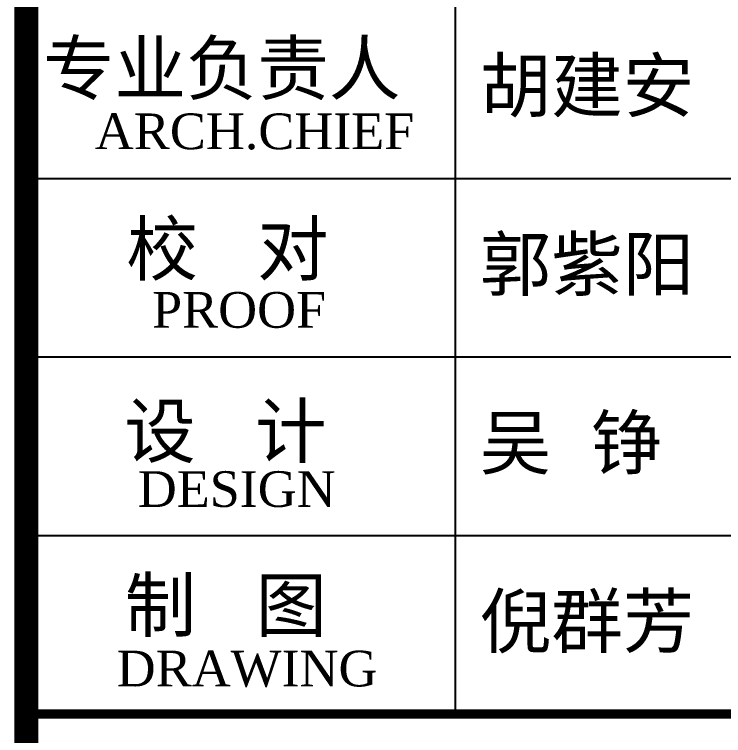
# Model space of a CAD drawing. Extents: x 498328 to 716449, y -893371 to -467753.
# Drawn here: x 604677 to 607654, y -883459 to -880431 of the extents above; entities that cross this region are included whole.
import ezdxf

# ---------------------------------------------------------------- set-up
doc = ezdxf.new("R2010")
doc.units = 0
doc.header["$LTSCALE"] = 1000
doc.layers.get('0').update_dxf_attribs({"linetype": 'CONTINUOUS'})
doc.layers.add('TK-PUBLIC', color=7, linetype='CONTINUOUS')
doc.layers.add('通用-图框C-SHET', color=141, linetype='CONTINUOUS')
doc.styles.add('标识1', font='times.ttf')

# ---------------------------------------------------------------- blocks, each defined once
blk = doc.blocks.new('图框1')
at = {"layer": '通用-图框C-SHET'}
for p, q in [((704539.4, -232856), (709539.4, -232856)), ((704539.4, -233606), (709539.4, -233606)), ((704539.4, -234356), (709539.4, -234356))]:
    blk.add_line(p, q, dxfattribs=at)
at = {"layer": '通用-图框C-SHET', "const_width": 40}
blk.add_lwpolyline([(704539.4, -235106), (709539.4, -235106)], dxfattribs=at)
at = {"layer": 'TK-PUBLIC', "style": '标识1'}
for s, height, p in [('专业负责人', 220, (704609.3, -232503)), ('ARCH.CHIEF', 150, (704827.3, -232733.4)), ('校   对', 220, (704959.3, -233261.5)), ('PROOF', 150, (705067.5, -233483.3)), ('设   计', 220, (704950.4, -234027)), ('DESIGN', 150, (705007.4, -234236)), ('制   图', 220, (704952.6, -234758)), ('DRAWING', 150, (704918.7, -234989.8))]:
    blk.add_text(s, height=height, dxfattribs=at).set_placement(p)
at = {"layer": 'TK-PUBLIC', "color": 1, "style": '标识1'}
for s, p in [('胡建安', (706443.2, -232575.9)), ('郭紫阳', (706443.2, -233325.9)), ('吴  铮', (706443.2, -234075.9)), ('倪群芳', (706443.2, -234825.9))]:
    blk.add_text(s, height=220, dxfattribs=at).set_placement(p)

msp = doc.modelspace()

# ---------------------------------------------------------------- linework, layer by layer
at = {"layer": '通用-图框C-SHET'}
msp.add_line((606527.4, -872870.7), (606527.4, -883370.7), dxfattribs=at)
at = {"layer": '通用-图框C-SHET', "const_width": 100}
msp.add_lwpolyline([(604727.4, -892370.7), (604727.4, -866420.7)], dxfattribs=at)

# ---------------------------------------------------------------- block references
at = {"color": 1, "lineweight": 13}
msp.add_blockref('图框1', (-99812.1, -648263.1), dxfattribs=at)

doc.saveas('drawing.dxf')
